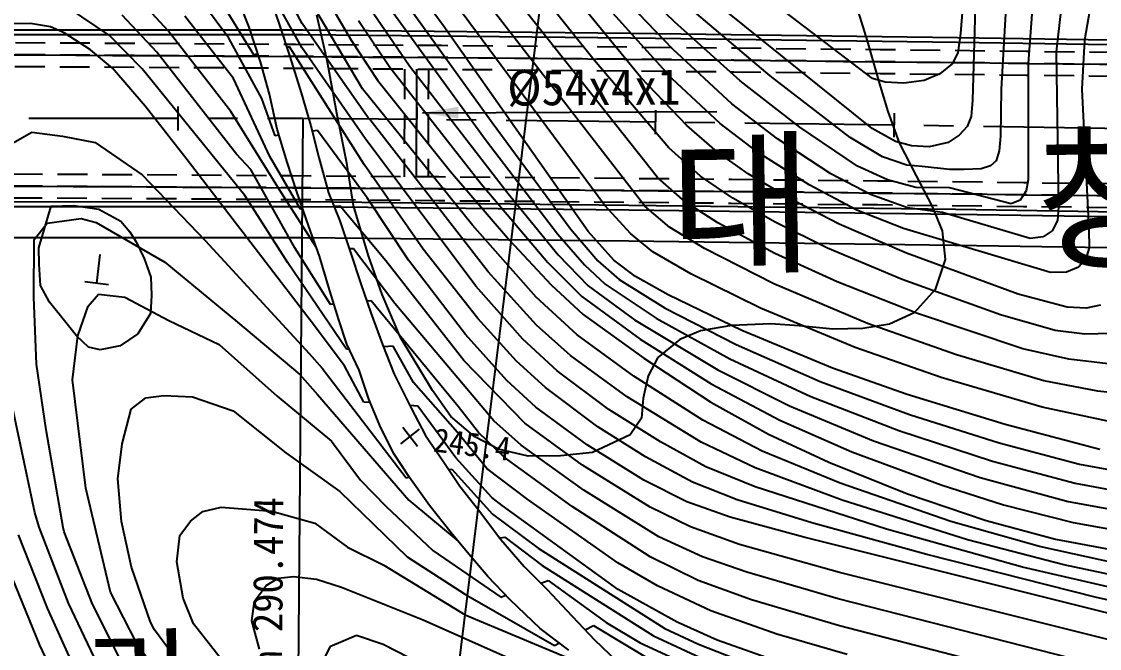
# Model space of a CAD drawing. Header units: millimetres. Extents: x 8678 to 9474, y 1103 to 1809.
# Drawn here: x 9331.5 to 9421.8, y 1431.1 to 1483.6 of the extents above; entities that cross this region are included whole.
import ezdxf
from ezdxf.enums import TextEntityAlignment as Align
from ezdxf.xclip import XClip

# ---------------------------------------------------------------- set-up
doc = ezdxf.new("R2010")
doc.units = ezdxf.units.MM
doc.header["$LTSCALE"] = 10
doc.header["$MEASUREMENT"] = 0
doc.header["$XCLIPFRAME"] = 2
doc.linetypes.add('CENTER', pattern=[2, 1.25, -0.25, 0.25, -0.25])
doc.linetypes.add('HIDDEN', pattern=[0.375, 0.25, -0.125])
doc.layers.add('TZ-BASE', color=253, linetype='Continuous')
doc.layers.add('TZ-CABL', color=4, linetype='Continuous')
doc.styles.add('HANA', font='GulimChe.ttf')
doc.styles.get("Standard").update_dxf_attribs({"font": 'GulimChe.ttf'})
doc.linetypes.add('ZIGZAG', pattern='A,0.0001,-0.2,[131,ltypeshp.shx,S=0.2,R=0,X=-0.2,Y=0],-0.4,[131,ltypeshp.shx,S=0.2,R=180,X=0.2,Y=0],-0.2', length=0.8001)
doc.dimstyles.get("Standard").update_dxf_attribs({"dimtxt": 0.18, "dimasz": 0.18, "dimexe": 0.18, "dimexo": 0.0625, "dimgap": 0.09, "dimtad": 0, "dimtih": 1, "dimtoh": 1, "dimdec": 4, "dimzin": 0, "dimdsep": 46, "dimtxsty": 'Standard', "dimcen": 0.09, "dimadec": 0, "dimazin": 0, "dimtfac": 1, "dimtdec": 4, "dimtofl": 0, "dimtmove": 0, "dimatfit": 3, "dimfxl": 0, "dimtolj": 1, "dimtzin": 0, "dimarcsym": 0})

# ---------------------------------------------------------------- blocks, each defined once
blk = doc.blocks.new('JD-CGHF56FJ')
at = {"layer": 'TZ-BASE'}
for p, q in [((587.178, -176.592), (631.016, 178.036)), ((614.863, 6.45, 226), (593.466, 33.229, 226)), ((620.169, -3.363, 227), (591.785, 32.474, 227)), ((618.776, 4.994, 225), (596.717, 32.081, 225)), ((584.924, 31.001, 231), (606.322, 1.241, 231)), ((619.112, -5.783, 228), (590.571, 31.132, 228)), ((602.22, 9.368, 230), (587.505, 29.3, 230)), ((615.776, -5.723, 229), (595.089, 22.184, 229)), ((590.407, 9.527, 237), (585.384, 18.942, 237)), ((646.301, 17.654, 219), (645.578, 8.678, 219)), ((638.154, 0.728, 220), (619.35, 15.859, 220)), ((595.463, 4.065, 236), (589.235, 14.516, 236)), ((621.595, 9.66, 222), (615.912, 15.164, 222)), ((638.182, 4.931, 219), (625.446, 14.651, 219)), ((621.411, 4.906, 224), (613.539, 13.626, 224)), ((621.461, 7.377, 223), (614.947, 14.15, 223)), ((649.537, 14.049, 221), (648.979, 4.036, 221)), ((646.868, 13.365, 220), (646.57, 3.105, 220)), ((579.177, 8.901, 242), (576.272, 12.063, 242)), ((587.458, 12.411, 256.28), (588.474, 9.464, 256.28)), ((590.382, 7.518, 238), (587.881, 12.001, 238)), ((592.004, 12.433, 235), (594.509, 8.123, 235)), ((651.683, 12.21, 222), (651.234, 6.171, 222)), ((654.137, 12.139, 223), (653.577, 7.159, 223)), ((656.597, 11.89, 224), (655.967, 8.131, 224)), ((574.263, 8.513, 244), (570.822, 10.845, 244)), ((584.244, 8.295, 240), (581.889, 11.481, 240)), ((586.355, 6.898, 239), (583.624, 11.334, 239)), ((585.954, 9.211, 212.55), (585.096, 11.403, 212.55)), ((596.048, 10.88, 233), (599.401, 5.991, 233)), ((597.339, 11.392, 232), (605.816, -0.282, 232)), ((629.614, 5.139, 221), (622.208, 11.4, 221)), ((578.23, 7.123, 243), (575.317, 10.221, 243)), ((584.656, 4.91, 241), (580.564, 10.141, 241)), ((592.483, 6.439, 209.28), (591.621, 10.224, 209.28)), ((636.988, 10.51, 209.28), (637.757, 8.087, 209.28)), ((567.636, 9.516, 245), (565.107, 9.486, 245)), ((569.309, 9.242, 245), (567.636, 9.516, 245)), ((570.455, 8.738, 245), (569.309, 9.242, 245)), ((586.915, 6.311, 212.55), (585.954, 9.211, 212.55)), ((588.474, 9.464, 256.28), (589.359, 6.765, 256.28)), ((595.942, 1.623, 237), (590.407, 9.527, 237)), ((595.136, 9.787, 234), (597.736, 5.86, 234)), ((614.357, -7.898, 230), (602.22, 9.368, 230)), ((627.093, 4.736, 222), (621.595, 9.66, 222)), ((590.495, 8.579), (535.784, 8.567)), ((590.497, 8.979), (536.185, 8.967)), ((572.672, 7.324, 245), (570.455, 8.738, 245)), ((576.996, 5.719, 244), (574.263, 8.513, 244)), ((584.43, 2.146, 242), (579.177, 8.901, 242)), ((587.021, 3.239, 240), (584.244, 8.295, 240)), ((645.578, 8.678, 219), (645.344, 7.058, 219)), ((655.967, 8.131, 224), (655.743, 4.024, 224)), ((574.511, 5.789, 245), (572.672, 7.324, 245)), ((589.346, 7.572, 239), (589.112, 7.519, 239)), ((595.61, -2.295, 239), (589.346, 7.572, 239)), ((595.679, -0.114, 238), (590.382, 7.518, 238)), ((594.509, 8.123, 235), (596.727, 4.772, 235)), ((626.42, 2.806, 223), (621.461, 7.377, 223)), ((637.757, 8.087, 209.28), (638.75, 4.549, 209.28)), ((584.904, -1.409, 243), (578.23, 7.123, 243)), ((586.695, 6.975, 239), (586.355, 6.898, 239)), ((589.359, 6.765, 256.28), (590.313, 3.725, 256.28)), ((593.317, 2.024, 209.28), (592.483, 6.439, 209.28)), ((621.139, -0.89, 226), (614.863, 6.45, 226)), ((645.344, 7.058, 219), (644.864, 6.152, 219)), ((653.577, 7.159, 223), (653.793, -5.834, 223)), ((577.24, 2.613, 245), (574.511, 5.789, 245)), ((585.597, -4.878, 244), (576.996, 5.719, 244)), ((587.651, 3.621, 212.55), (586.915, 6.311, 212.55)), ((597.736, 5.86, 234), (605.402, -3.912, 234)), ((599.401, 5.991, 233), (607.623, -4.697, 233)), ((644.864, 6.152, 219), (643.838, 5.304, 219)), ((651.234, 6.171, 222), (651.238, -3.578, 222)), ((587.688, -1.613, 241), (584.656, 4.91, 241)), ((596.727, 4.772, 235), (602.823, -2.877, 235)), ((622.634, 0.994, 225), (618.776, 4.994, 225)), ((625.421, 1.145, 224), (621.411, 4.906, 224)), ((632.098, 0.832, 222), (627.093, 4.736, 222)), ((636.333, -0.016, 221), (629.614, 5.139, 221)), ((639.265, 4.605, 219), (638.182, 4.931, 219)), ((638.75, 4.549, 209.28), (639.482, 2.151, 209.28)), ((640.824, 4.519, 219), (639.265, 4.605, 219)), ((642.532, 4.755, 219), (640.824, 4.519, 219)), ((643.838, 5.304, 219), (642.532, 4.755, 219)), ((588.306, 0.688, 212.55), (587.651, 3.621, 212.55)), ((590.313, 3.725, 256.28), (591.128, 0.944, 256.28)), ((604.685, -7.35, 236), (595.463, 4.065, 236)), ((648.979, 4.036, 221), (648.921, 0.103, 221)), ((655.743, 4.024, 224), (656.332, -7.718, 224)), ((588.126, 0.122, 240), (587.021, 3.239, 240)), ((630.238, -0.131, 223), (626.42, 2.806, 223)), ((646.57, 3.105, 220), (646.45, 1.75, 220)), ((580.767, -1.893, 245), (577.24, 2.613, 245)), ((579.996, 2.577), (579.997, 0.577)), ((588.656, -4.639, 242), (584.43, 2.146, 242)), ((594.131, -2.158, 209.28), (593.317, 2.024, 209.28)), ((600.006, 2.489), (599.986, 0.489)), ((620.007, 2.271), (619.983, 0.272)), ((639.482, 2.151, 209.28), (640.429, -0.455, 209.28)), ((640.007, 2.014), (639.979, 0.014)), ((590.464, 1.579), (589.92, -62.189)), ((591.128, 0.944, 256.28), (591.789, -1.697, 256.28)), ((596.066, 1.5, 237), (595.942, 1.623, 237)), ((605.981, -11.269, 237), (596.066, 1.5, 237)), ((606.322, 1.241, 231), (612.875, -7.672, 231)), ((625.184, -1.211, 225), (622.634, 0.994, 225)), ((628.612, -1.286, 224), (625.421, 1.145, 224)), ((646.126, 0.908, 220), (645.469, 0.166, 220)), ((646.45, 1.75, 220), (646.126, 0.908, 220)), ((566.143, -0.507, 246), (567.747, 0.413, 246)), ((567.747, 0.413, 246), (570.317, 0.095, 246)), ((570.317, 0.095, 246), (573.048, -0.429, 246)), ((588.466, 0.165, 240), (588.126, 0.122, 240)), ((589.153, -2.077, 212.55), (588.306, 0.688, 212.55)), ((591.686, 0.576, 240), (591.235, 0.518, 240)), ((595.852, -5.065, 240), (591.686, 0.576, 240)), ((636.94, -2.411, 222), (632.098, 0.832, 222)), ((640.12, -0.363, 220), (638.154, 0.728, 220)), ((645.469, 0.166, 220), (644.524, -0.431, 220)), ((648.921, 0.103, 221), (648.806, -1.132, 221)), ((573.048, -0.429, 246), (576.997, -3.152, 246)), ((604.951, -12.478, 238), (595.679, -0.114, 238)), ((605.816, -0.282, 232), (611.805, -8.089, 232)), ((623.786, -3.263, 226), (621.139, -0.89, 226)), ((634.71, -3.07, 223), (630.238, -0.131, 223)), ((639.036, -1.639, 221), (636.333, -0.016, 221)), ((641.471, -0.723, 220), (640.12, -0.363, 220)), ((640.429, -0.455, 209.28), (641.861, -3.221, 209.28)), ((642.94, -0.794, 220), (641.471, -0.723, 220)), ((644.524, -0.431, 220), (642.94, -0.794, 220)), ((586.112, -2.7, 243), (584.904, -1.409, 243)), ((590.273, -6.031, 241), (587.688, -1.613, 241)), ((591.789, -1.697, 256.28), (592.613, -4.65, 256.28)), ((627.78, -3.058, 225), (625.184, -1.211, 225)), ((632.882, -3.998, 224), (628.612, -1.286, 224)), ((641.061, -2.346, 221), (639.036, -1.639, 221)), ((648.806, -1.132, 221), (648.551, -1.971, 221)), ((591.153, -15.428, 245), (580.767, -1.893, 245)), ((589.8, -9.251, 243), (586.112, -2.7, 243)), ((589.963, -4.575, 212.55), (589.153, -2.077, 212.55)), ((594.707, -5.725, 209.28), (594.131, -2.158, 209.28)), ((600.551, -9.385, 239), (595.61, -2.295, 239)), ((639.442, -3.58, 222), (636.94, -2.411, 222)), ((642.356, -2.453, 221), (641.061, -2.346, 221)), ((644.638, -2.698, 221), (642.356, -2.453, 221)), ((645.887, -2.701, 221), (644.638, -2.698, 221)), ((647.294, -2.648, 221), (645.887, -2.701, 221)), ((648.081, -2.404, 221), (647.294, -2.648, 221)), ((648.551, -1.971, 221), (648.081, -2.404, 221)), ((576.997, -3.152, 246), (582.281, -8.648, 246)), ((602.823, -2.877, 235), (607.777, -8.631, 235)), ((622.5, -5.408, 227), (620.169, -3.363, 227)), ((626.502, -5.098, 226), (623.786, -3.263, 226)), ((631.58, -5.31, 225), (627.78, -3.058, 225)), ((638.016, -4.8, 223), (634.71, -3.07, 223)), ((641.828, -4.201, 222), (639.442, -3.58, 222)), ((641.861, -3.221, 209.28), (643.195, -5.795, 209.28)), ((651.238, -3.578, 222), (651.068, -4.498, 222)), ((605.402, -3.912, 234), (610.989, -10.499, 234)), ((636.892, -6.111, 224), (632.882, -3.998, 224)), ((644.656, -4.247, 222), (641.828, -4.201, 222)), ((649.814, -5.588, 222), (644.656, -4.247, 222)), ((651.068, -4.498, 222), (650.572, -5.261, 222)), ((589.196, -10.518, 244), (585.597, -4.878, 244)), ((591.575, -9.209, 242), (588.656, -4.639, 242)), ((590.955, -7.468, 212.55), (589.963, -4.575, 212.55)), ((592.613, -4.65, 256.28), (593.551, -7.013, 256.28)), ((599.299, -10.293, 240), (595.852, -5.065, 240)), ((607.623, -4.697, 233), (611.854, -9.853, 233)), ((625.239, -7.162, 227), (622.5, -5.408, 227)), ((630.036, -7.098, 226), (626.502, -5.098, 226)), ((635.398, -7.267, 225), (631.58, -5.31, 225)), ((641.13, -5.898, 223), (638.016, -4.8, 223)), ((650.572, -5.261, 222), (649.814, -5.588, 222)), ((590.434, -5.421), (498.438, -5.442)), ((590.432, -5.821), (498.438, -5.842)), ((568.345, -9.258, 248.88), (569.369, -5.777, 248.88)), ((569.34, -5.774, 248.88), (569.369, -5.777, 248.88)), ((569.369, -5.777, 248.88), (571.271, -5.72, 248.88)), ((571.271, -5.72, 248.88), (573.36, -6.019, 248.88)), ((573.36, -6.019, 248.88), (575.219, -7.035, 248.88)), ((590.457, -6.016, 241), (590.273, -6.031, 241)), ((593.585, -5.77, 241), (593.073, -5.81, 241)), ((597.417, -10.342, 241), (593.585, -5.77, 241)), ((595.972, -9.922, 209.28), (594.707, -5.725, 209.28)), ((617.904, -8.063, 229), (615.776, -5.723, 229)), ((621.186, -7.529, 228), (619.112, -5.783, 228)), ((640.78, -7.653, 224), (636.892, -6.111, 224)), ((644.046, -6.305, 223), (641.13, -5.898, 223)), ((643.195, -5.795, 209.28), (644.041, -7.834, 209.28)), ((651.419, -8.481, 223), (644.046, -6.305, 223)), ((653.793, -5.834, 223), (653.695, -6.985, 223)), ((567.944, -8.553, 247), (569.043, -7.198, 247)), ((569.043, -7.198, 247), (571.887, -6.805, 247)), ((571.887, -6.805, 247), (573.149, -7.147, 247)), ((573.149, -7.147, 247), (578.888, -10.464, 247)), ((575.219, -7.035, 248.88), (575.967, -7.913, 248.88)), ((593.551, -7.013, 256.28), (594.455, -9.644, 256.28)), ((630.002, -9.73, 227), (625.239, -7.162, 227)), ((634.432, -9.283, 226), (630.036, -7.098, 226)), ((653.695, -6.985, 223), (653.243, -7.846, 223)), ((575.967, -7.913, 248.88), (576.498, -8.754, 248.88)), ((591.845, -9.966, 212.55), (590.955, -7.468, 212.55)), ((610.02, -13.38, 236), (604.685, -7.35, 236)), ((611.805, -8.089, 232), (614.067, -10.696, 232)), ((612.875, -7.672, 231), (615.177, -10.351, 231)), ((616.505, -10.295, 230), (614.357, -7.898, 230)), ((619.78, -9.586, 229), (617.904, -8.063, 229)), ((624.118, -9.305, 228), (621.186, -7.529, 228)), ((641.05, -9.705, 225), (635.398, -7.267, 225)), ((653.119, -11.339, 224), (640.78, -7.653, 224)), ((644.041, -7.834, 209.28), (644.289, -10.232, 209.28)), ((653.243, -7.846, 223), (652.508, -8.345, 223)), ((656.332, -7.718, 224), (656.342, -9.249, 224)), ((590.421, -8.421), (498.439, -8.442)), ((590.421, -8.421), (498.439, -8.442)), ((567.905, -13.391, 247), (567.944, -8.553, 247)), ((576.498, -8.754, 248.88), (577.16, -10.166, 248.88)), ((582.281, -8.648, 246), (590.989, -18.106, 246)), ((607.777, -8.631, 235), (611.261, -12.371, 235)), ((652.508, -8.345, 223), (651.419, -8.481, 223)), ((568.358, -10.62, 248.88), (568.345, -9.258, 248.88)), ((573.189, -12.215, 250.34), (573.483, -9.833, 250.34)), ((592.789, -14.017, 243), (589.8, -9.251, 243)), ((594.709, -9.337, 242), (594.349, -9.336, 242)), ((594.455, -9.644, 256.28), (595.317, -12.29, 256.28)), ((598.165, -13.937, 242), (594.709, -9.337, 242)), ((597.114, -13.157, 209.28), (595.972, -9.922, 209.28)), ((605.117, -15.17, 239), (600.551, -9.385, 239)), ((611.854, -9.853, 233), (614.377, -12.447, 233)), ((622.967, -11.428, 229), (619.78, -9.586, 229)), ((629.922, -12.269, 228), (624.118, -9.305, 228)), ((635.221, -12.121, 227), (630.002, -9.73, 227)), ((640.67, -11.923, 226), (634.432, -9.283, 226)), ((650.409, -13.14, 225), (641.05, -9.705, 225)), ((656.342, -9.249, 224), (656.062, -10.174, 224)), ((568.488, -12.419, 248.88), (568.358, -10.62, 248.88)), ((577.16, -10.166, 248.88), (577.734, -11.718, 248.88)), ((578.888, -10.464, 247), (584.974, -15.501, 247)), ((594.115, -17.758, 244), (589.196, -10.518, 244)), ((592.612, -12.489, 212.55), (591.845, -9.966, 212.55)), ((603.962, -18.695, 241), (597.417, -10.342, 241)), ((604.1, -16.507, 240), (599.299, -10.293, 240)), ((610.989, -10.499, 234), (613.823, -13.326, 234)), ((614.067, -10.696, 232), (615.782, -12.313, 232)), ((615.177, -10.351, 231), (616.969, -11.917, 231)), ((618.338, -11.658, 230), (616.505, -10.295, 230)), ((644.289, -10.232, 209.28), (643.454, -12.749, 209.28)), ((656.062, -10.174, 224), (655.451, -10.874, 224)), ((577.734, -11.718, 248.88), (577.788, -13.237, 248.88)), ((610.048, -15.731, 237), (605.981, -11.269, 237)), ((621.067, -13.194, 230), (618.338, -11.658, 230)), ((628.822, -14.314, 229), (622.967, -11.428, 229)), ((654.456, -11.293, 224), (653.119, -11.339, 224)), ((655.451, -10.874, 224), (654.456, -11.293, 224)), ((569.224, -13.8, 248.88), (568.488, -12.419, 248.88)), ((572.196, -12.092, 250.34), (574.181, -12.337, 250.34)), ((593.455, -15.203, 212.55), (592.612, -12.489, 212.55)), ((595.317, -12.29, 256.28), (596.168, -14.692, 256.28)), ((608.882, -16.902, 238), (604.951, -12.478, 238)), ((611.261, -12.371, 235), (613.957, -14.834, 235)), ((614.377, -12.447, 233), (618.25, -15.287, 233)), ((615.782, -12.313, 232), (620.078, -15.159, 232)), ((616.969, -11.917, 231), (620.832, -14.309, 231)), ((637.775, -15.61, 228), (629.922, -12.269, 228)), ((641.958, -14.767, 227), (635.221, -12.121, 227)), ((648.933, -14.876, 226), (640.67, -11.923, 226)), ((568.142, -19.009, 247), (567.905, -13.391, 247)), ((572.47, -14.142, 248), (573.341, -13.132, 248)), ((573.341, -13.132, 248), (575.543, -13.404, 248)), ((575.543, -13.404, 248), (579.216, -15.348, 248)), ((577.788, -13.237, 248.88), (577.7, -14.767, 248.88)), ((598.653, -16.763, 209.28), (597.114, -13.157, 209.28)), ((613.446, -16.552, 236), (610.02, -13.38, 236)), ((613.823, -13.326, 234), (618.726, -16.922, 234)), ((627.242, -16.172, 230), (621.067, -13.194, 230)), ((643.454, -12.749, 209.28), (641.679, -14.716, 209.28)), ((654.503, -14.244, 225), (650.409, -13.14, 225)), ((570.377, -15.232, 248.88), (569.224, -13.8, 248.88)), ((571.602, -16.642, 248), (572.47, -14.142, 248)), ((593.078, -13.99, 243), (592.789, -14.017, 243)), ((596.183, -13.692, 243), (595.826, -13.726, 243)), ((603.474, -22.552, 243), (596.183, -13.692, 243)), ((603.905, -20.721, 242), (598.165, -13.937, 242)), ((620.832, -14.309, 231), (626.766, -17.367, 231)), ((636.753, -17.623, 229), (628.822, -14.314, 229)), ((656.107, -14.307, 225), (654.503, -14.244, 225)), ((657.3, -14.053, 225), (656.107, -14.307, 225)), ((571.485, -16.619, 248.88), (570.377, -15.232, 248.88)), ((577.7, -14.767, 248.88), (576.621, -16.478, 248.88)), ((579.216, -15.348, 248), (583.44, -17.36, 248)), ((594.149, -17.335, 212.55), (593.455, -15.203, 212.55)), ((596.168, -14.692, 256.28), (597.138, -17.362, 256.28)), ((608.35, -18.745, 239), (605.117, -15.17, 239)), ((613.957, -14.834, 235), (619.035, -18.509, 235)), ((618.25, -15.287, 233), (625.226, -19.478, 233)), ((620.078, -15.159, 232), (626.235, -18.554, 232)), ((641.679, -14.716, 209.28), (639.608, -15.659, 209.28)), ((650.782, -17.716, 227), (641.958, -14.767, 227)), ((653.507, -16.18, 226), (648.933, -14.876, 226)), ((584.974, -15.501, 247), (590.218, -19.867, 247)), ((593.943, -19.153, 245), (591.153, -15.428, 245)), ((612.9, -18.282, 237), (610.048, -15.731, 237)), ((623.772, -16.2, 209.28), (622.037, -16.943, 209.28)), ((626.376, -15.756, 209.28), (623.772, -16.2, 209.28)), ((629.675, -15.64, 209.28), (626.376, -15.756, 209.28)), ((634.832, -19.337, 230), (627.242, -16.172, 230)), ((632.053, -15.803, 209.28), (629.675, -15.64, 209.28)), ((634.871, -16.071, 209.28), (632.053, -15.803, 209.28)), ((637.377, -16.018, 209.28), (634.871, -16.071, 209.28)), ((639.608, -15.659, 209.28), (637.377, -16.018, 209.28)), ((645.232, -18.225, 228), (637.775, -15.61, 228)), ((655.994, -16.501, 226), (653.507, -16.18, 226)), ((571.149, -20.312, 248), (571.602, -16.642, 248)), ((572.484, -17.589, 248.88), (571.485, -16.619, 248.88)), ((576.621, -16.478, 248.88), (575.158, -17.476, 248.88)), ((601.327, -21.215, 209.28), (598.653, -16.763, 209.28)), ((607.549, -20.37, 240), (604.1, -16.507, 240)), ((611.769, -19.564, 238), (608.882, -16.902, 238)), ((618.189, -20.021, 236), (613.446, -16.552, 236)), ((618.726, -16.922, 234), (624.684, -20.653, 234)), ((622.037, -16.943, 209.28), (620.208, -18.46, 209.28)), ((659.451, -16.405, 226), (655.994, -16.501, 226)), ((573.475, -17.802, 248.88), (572.484, -17.589, 248.88)), ((575.158, -17.476, 248.88), (573.475, -17.802, 248.88)), ((583.44, -17.36, 248), (588.309, -21.688, 248)), ((594.341, -17.743, 244), (594.115, -17.758, 244)), ((595.17, -19.506, 212.55), (594.149, -17.335, 212.55)), ((597.138, -17.362, 256.28), (598.111, -19.84, 256.28)), ((598.024, -17.496, 244), (597.212, -17.551, 244)), ((599.734, -20.54, 244), (598.024, -17.496, 244)), ((626.766, -17.367, 231), (633.811, -20.47, 231)), ((643.957, -20.113, 229), (636.753, -17.623, 229)), ((654.643, -18.588, 227), (650.782, -17.716, 227)), ((590.989, -18.106, 246), (592.084, -19.33, 246)), ((609.061, -23.953, 241), (603.962, -18.695, 241)), ((610.793, -20.97, 239), (608.35, -18.745, 239)), ((617.635, -21.733, 237), (612.9, -18.282, 237)), ((619.035, -18.509, 235), (624.646, -22.174, 235)), ((620.208, -18.46, 209.28), (619.396, -19.972, 209.28)), ((626.235, -18.554, 232), (633.039, -21.723, 232)), ((652.548, -20.414, 228), (645.232, -18.225, 228)), ((659.747, -19.178, 227), (654.643, -18.588, 227)), ((568.952, -24.511, 247), (568.142, -19.009, 247)), ((590.218, -19.867, 247), (591.673, -21.534, 247)), ((592.084, -19.33, 246), (599.121, -28.512, 246)), ((595.58, -22.187, 245), (593.943, -19.153, 245)), ((595.977, -21.944, 212.55), (595.17, -19.506, 212.55)), ((598.111, -19.84, 256.28), (599.533, -22.686, 256.28)), ((616.107, -22.8, 238), (611.769, -19.564, 238)), ((625.226, -19.478, 233), (631.232, -22.499, 233)), ((641.092, -21.538, 230), (634.832, -19.337, 230)), ((572.263, -29.391, 248), (571.149, -20.312, 248)), ((603.412, -24.727, 244), (599.734, -20.54, 244)), ((606.471, -23.754, 242), (603.905, -20.721, 242)), ((609.995, -22.602, 240), (607.549, -20.37, 240)), ((623.987, -23.708, 236), (618.189, -20.021, 236)), ((619.396, -19.972, 209.28), (618.973, -21.844, 209.28)), ((624.684, -20.653, 234), (630.435, -23.706, 234)), ((633.811, -20.47, 231), (641.292, -23.216, 231)), ((652.424, -22.62, 229), (643.957, -20.113, 229)), ((657.065, -21.274, 228), (652.548, -20.414, 228)), ((567.994, -31.433, 246), (565.828, -21.144, 246)), ((577.298, -21.817, 249), (578.812, -21.632, 249)), ((578.812, -21.632, 249), (581.221, -21.743, 249)), ((591.673, -21.534, 247), (599.335, -30.401, 247)), ((602.862, -23.389, 209.28), (601.327, -21.215, 209.28)), ((615.172, -24.261, 239), (610.793, -20.97, 239)), ((649.318, -24.059, 230), (641.092, -21.538, 230)), ((661.484, -21.756, 228), (657.065, -21.274, 228)), ((576.061, -22.782, 249), (577.298, -21.817, 249)), ((581.221, -21.743, 249), (584.617, -22.908, 249)), ((588.309, -21.688, 248), (592.849, -25.448, 248)), ((596.096, -22.225, 245), (595.58, -22.187, 245)), ((596.991, -24.336, 212.55), (595.977, -21.944, 212.55)), ((600.086, -22.521, 245), (599.426, -22.472, 245)), ((603.276, -26.864, 245), (600.086, -22.521, 245)), ((605.19, -24.734, 243), (603.474, -22.552, 243)), ((623.831, -25.533, 237), (617.635, -21.733, 237)), ((618.973, -21.844, 209.28), (618.845, -23.531, 209.28)), ((624.646, -22.174, 235), (629.477, -24.879, 235)), ((631.232, -22.499, 233), (638.291, -25.422, 233)), ((633.039, -21.723, 232), (640.413, -24.559, 232)), ((575.331, -25.672, 249), (576.061, -22.782, 249)), ((584.617, -22.908, 249), (589.027, -26.434, 249)), ((599.533, -22.686, 256.28), (600.74, -24.981, 256.28)), ((604.869, -25.088, 209.28), (602.862, -23.389, 209.28)), ((614.27, -25.773, 240), (609.995, -22.602, 240)), ((620.416, -25.52, 238), (616.107, -22.8, 238)), ((641.292, -23.216, 231), (648.818, -25.594, 231)), ((658.548, -23.925, 229), (652.424, -22.62, 229)), ((598.108, -26.55, 212.55), (596.991, -24.336, 212.55)), ((598.844, -24.286, 245.37), (600.074, -25.863, 245.37)), ((608.75, -25.79, 242), (606.471, -23.754, 242)), ((613.895, -27.456, 241), (609.061, -23.953, 241)), ((619.159, -26.755, 239), (615.172, -24.261, 239)), ((618.845, -23.531, 209.28), (617.886, -24.934, 209.28)), ((628.951, -26.289, 236), (623.987, -23.708, 236)), ((630.435, -23.706, 234), (636.473, -26.353, 234)), ((657.239, -26.139, 230), (649.318, -24.059, 230)), ((570.366, -32.691, 247), (568.952, -24.511, 247)), ((598.671, -25.69, 245.37), (600.248, -24.46, 245.37)), ((600.74, -24.981, 256.28), (602.268, -27.215, 256.28)), ((605.882, -27.742, 244), (603.412, -24.727, 244)), ((606.856, -26.13, 209.28), (604.869, -25.088, 209.28)), ((607.342, -26.792, 243), (605.19, -24.734, 243)), ((617.886, -24.934, 209.28), (614.732, -26.398, 209.28)), ((629.477, -24.879, 235), (634.54, -27.222, 235)), ((640.413, -24.559, 232), (648.26, -27.125, 232)), ((574.968, -28.607, 249), (575.331, -25.672, 249)), ((592.849, -25.448, 248), (595.296, -28.71, 248)), ((609.345, -26.7, 209.28), (606.856, -26.13, 209.28)), ((614.011, -29.549, 242), (608.75, -25.79, 242)), ((619.029, -28.715, 240), (614.27, -25.773, 240)), ((624.235, -27.593, 238), (620.416, -25.52, 238)), ((628.36, -27.684, 237), (623.831, -25.533, 237)), ((638.291, -25.422, 233), (647.205, -28.497, 233)), ((648.818, -25.594, 231), (655.553, -27.379, 231)), ((589.027, -26.434, 249), (593.549, -29.682, 249)), ((599.408, -28.504, 212.55), (598.108, -26.55, 212.55)), ((606.309, -30.172, 245), (603.276, -26.864, 245)), ((613.024, -30.917, 243), (607.342, -26.792, 243)), ((612.037, -26.68, 209.28), (609.345, -26.7, 209.28)), ((614.732, -26.398, 209.28), (612.037, -26.68, 209.28)), ((623.107, -28.883, 239), (619.159, -26.755, 239)), ((635.481, -28.975, 236), (628.951, -26.289, 236)), ((636.473, -26.353, 234), (643.936, -29.118, 234)), ((602.268, -27.215, 256.28), (603.621, -29.227, 256.28)), ((602.687, -27.839, 246), (602.937, -27.791, 246)), ((602.937, -27.791, 246), (606.347, -31.566, 246)), ((609.301, -30.333, 244), (605.882, -27.742, 244)), ((619.552, -30.982, 241), (613.895, -27.456, 241)), ((628.357, -29.285, 238), (624.235, -27.593, 238)), ((635.647, -30.382, 237), (628.36, -27.684, 237)), ((634.54, -27.222, 235), (641.132, -29.873, 235)), ((648.26, -27.125, 232), (655.182, -28.97, 232)), ((655.553, -27.379, 231), (660.331, -28.27, 231)), ((575.271, -32.184, 249), (574.968, -28.607, 249)), ((595.296, -28.71, 248), (597.409, -30.909, 248)), ((599.121, -28.512, 246), (599.381, -28.463, 246)), ((601.062, -30.855, 212.55), (599.408, -28.504, 212.55)), ((622.633, -30.54, 240), (619.029, -28.715, 240)), ((626.848, -30.374, 239), (623.107, -28.883, 239)), ((647.205, -28.497, 233), (654.577, -30.505, 233)), ((574.347, -38.096, 248), (572.263, -29.391, 248)), ((593.549, -29.682, 249), (599.195, -35.153, 249)), ((603.621, -29.227, 256.28), (605.171, -31.202, 256.28)), ((620.29, -33.455, 242), (614.011, -29.549, 242)), ((639.372, -32.833, 238), (628.357, -29.285, 238)), ((644.752, -32.187, 236), (635.481, -28.975, 236)), ((643.936, -29.118, 234), (649.167, -30.783, 234)), ((655.182, -28.97, 232), (660.315, -29.925, 232)), ((599.335, -30.401, 247), (603.481, -33.842, 247)), ((607.17, -30.843, 245), (606.309, -30.172, 245)), ((616.866, -35.643, 244), (609.301, -30.333, 244)), ((626.262, -31.82, 240), (622.633, -30.54, 240)), ((633.112, -32.297, 239), (626.848, -30.374, 239)), ((646.153, -33.706, 237), (635.647, -30.382, 237)), ((641.132, -29.873, 235), (647.731, -32.1, 235)), ((654.577, -30.505, 233), (661.125, -31.712, 233)), ((568.37, -32.655, 246), (567.994, -31.433, 246)), ((581.052, -32.154, 250), (582.083, -31.35, 250)), ((582.083, -31.35, 250), (583.619, -30.981, 250)), ((583.619, -30.981, 250), (587.864, -31.319, 250)), ((587.864, -31.319, 250), (591.466, -32.323, 250)), ((597.409, -30.909, 248), (601.35, -34.6, 248)), ((602.896, -33.137, 212.55), (601.062, -30.855, 212.55)), ((605.171, -31.202, 256.28), (607.061, -33.682, 256.28)), ((606.347, -31.566, 246), (610.167, -34.423, 246)), ((616.886, -37.877, 245), (607.17, -30.843, 245)), ((619.573, -35.155, 243), (613.024, -30.917, 243)), ((622.938, -32.631, 241), (619.552, -30.982, 241)), ((649.167, -30.783, 234), (655.002, -32.276, 234)), ((576.103, -36.012, 249), (575.271, -32.184, 249)), ((580.159, -33.347, 250), (581.052, -32.154, 250)), ((591.466, -32.323, 250), (594.199, -34.338, 250)), ((632.436, -33.485, 240), (626.262, -31.82, 240)), ((642.756, -34.952, 239), (633.112, -32.297, 239)), ((652.19, -34.285, 236), (644.752, -32.187, 236)), ((647.731, -32.1, 235), (653.521, -33.671, 235)), ((655.002, -32.276, 234), (663.172, -33.718, 234)), ((566.59, -33.302, 245), (569.039, -39.435, 245)), ((570.835, -39.032, 246), (568.37, -32.655, 246)), ((570.449, -33.053, 247), (570.366, -32.691, 247)), ((572.834, -39.111, 247), (570.449, -33.053, 247)), ((579.887, -35.549, 250), (580.159, -33.347, 250)), ((604.229, -34.743, 212.55), (602.896, -33.137, 212.55)), ((627.056, -34.122, 241), (622.938, -32.631, 241)), ((650.757, -35.999, 238), (639.372, -32.833, 238)), ((606.953, -33.54, 247), (607.377, -33.482, 247)), ((607.061, -33.682, 256.28), (608.998, -35.947, 256.28)), ((607.377, -33.482, 247), (610.509, -35.881, 247)), ((623.961, -35.145, 242), (620.29, -33.455, 242)), ((635.428, -36.454, 241), (627.056, -34.122, 241)), ((660.415, -40.488, 240), (632.436, -33.485, 240)), ((654.234, -35.801, 237), (646.153, -33.706, 237)), ((658.927, -35.748, 236), (652.19, -34.285, 236)), ((653.521, -33.671, 235), (674.646, -37.616, 235)), ((565.249, -34.795, 244), (568.389, -42.544, 244)), ((594.199, -34.338, 250), (597.258, -35.848, 250)), ((599.195, -35.153, 249), (604.099, -38.293, 249)), ((601.35, -34.6, 248), (607.054, -38.509, 248)), ((605.952, -36.78, 212.55), (604.229, -34.743, 212.55)), ((610.167, -34.423, 246), (620.8, -41.144, 246)), ((623.598, -37.114, 243), (619.573, -35.155, 243)), ((627.657, -36.438, 242), (623.961, -35.145, 242)), ((656.967, -38.542, 239), (642.756, -34.952, 239)), ((577.687, -40.607, 249), (576.103, -36.012, 249)), ((580.442, -38.598, 250), (579.887, -35.549, 250)), ((597.258, -35.848, 250), (604.053, -40.006, 250)), ((608.998, -35.947, 256.28), (610.924, -37.888, 256.28)), ((610.509, -35.881, 247), (619.837, -41.745, 247)), ((620.185, -37.571, 244), (616.866, -35.643, 244)), ((660.601, -38.279, 238), (650.757, -35.999, 238)), ((664.731, -38.033, 237), (654.234, -35.801, 237)), ((587.391, -37.537, 251), (588.399, -36.935, 251)), ((588.399, -36.935, 251), (589.663, -36.78, 251)), ((589.663, -36.78, 251), (591.606, -37.02, 251)), ((591.606, -37.02, 251), (593.702, -37.694, 251)), ((607.835, -38.746, 212.55), (605.952, -36.78, 212.55)), ((635.307, -38.649, 242), (627.657, -36.438, 242)), ((659.771, -42.53, 241), (635.428, -36.454, 241)), ((586.396, -38.866, 251), (587.391, -37.537, 251)), ((593.702, -37.694, 251), (600.528, -40.406, 251)), ((610.395, -37.355, 248), (611.025, -37.137, 248)), ((610.924, -37.888, 256.28), (612.593, -39.626, 256.28)), ((611.025, -37.137, 248), (615.883, -40.644, 248)), ((621.822, -40.627, 245), (616.886, -37.877, 245)), ((624.645, -39.674, 244), (620.185, -37.571, 244)), ((628.065, -38.732, 243), (623.598, -37.114, 243)), ((576.519, -42.357, 248), (574.347, -38.096, 248)), ((581.294, -40.752, 250), (580.442, -38.598, 250)), ((604.099, -38.293, 249), (611.546, -42.567, 249)), ((607.054, -38.509, 248), (607.471, -38.365, 248)), ((610.352, -41.132, 212.55), (607.835, -38.746, 212.55)), ((635.432, -40.914, 243), (628.065, -38.732, 243)), ((656.096, -43.967, 242), (635.307, -38.649, 242)), ((674.846, -42.534, 239), (656.967, -38.542, 239)), ((569.039, -39.435, 245), (571.241, -44.316, 245)), ((573.242, -44.144, 246), (570.835, -39.032, 246)), ((575.179, -43.776, 247), (572.834, -39.111, 247)), ((586.194, -40.501, 251), (586.396, -38.866, 251)), ((612.593, -39.626, 256.28), (614.898, -42.097, 256.28)), ((630.168, -41.626, 244), (624.645, -39.674, 244)), ((578.028, -41.25, 249), (577.687, -40.607, 249)), ((586.836, -42.864, 251), (586.194, -40.501, 251)), ((600.528, -40.406, 251), (607.934, -43.717, 251)), ((604.053, -40.006, 250), (612.598, -43.566, 250)), ((615.883, -40.644, 248), (618.714, -42.349, 248)), ((625.187, -42.112, 245), (621.822, -40.627, 245)), ((580.381, -44.435, 249), (578.028, -41.25, 249)), ((584.028, -44.257, 250), (581.294, -40.752, 250)), ((612.736, -42.959, 212.55), (610.352, -41.132, 212.55)), ((614.105, -41.248, 249), (614.81, -40.884, 249)), ((614.81, -40.884, 249), (620.011, -44.025, 249)), ((620.8, -41.144, 246), (623.605, -42.46, 246)), ((655.425, -46.084, 243), (635.432, -40.914, 243)), ((578.769, -45.603, 248), (576.519, -42.357, 248)), ((594.954, -41.718, 253.26), (592.73, -42.672, 253.26)), ((597.185, -42.497, 253.26), (594.954, -41.718, 253.26)), ((611.546, -42.567, 249), (611.952, -42.358, 249)), ((614.898, -42.097, 256.28), (617.429, -44.526, 256.28)), ((618.714, -42.349, 248), (625.528, -45.455, 248)), ((619.837, -41.745, 247), (624.49, -43.916, 247)), ((630.697, -44.064, 245), (625.187, -42.112, 245)), ((636.064, -43.318, 244), (630.168, -41.626, 244)), ((568.389, -42.544, 244), (570.679, -47.402, 244)), ((592.73, -42.672, 253.26), (591.773, -44.619, 253.26)), ((599.317, -43.587, 253.26), (597.185, -42.497, 253.26)), ((623.605, -42.46, 246), (628.939, -44.544, 246))]:
    blk.add_line(p, q, dxfattribs=at)
at = {"layer": 'TZ-BASE', "linetype": 'CENTER', "flags": 128}
blk.add_lwpolyline([(699.984, 0, 0.002738), (590.464, 1.579), (500.996, 1.559), (315.466, 1.517), (79.999, 0.385), (0, 0)], format="xyb", dxfattribs=at)
at = {"layer": 'TZ-BASE'}
for radius, end in [(10007, 89.4878425), (10007.4, 89.487853), (9992.6, 89.4874642), (9993, 89.4874747), (9990, 89.4873958), (9990, 89.4873958)]:
    blk.add_arc((501.045, -9998.021), radius, 88.8600866, end, dxfattribs=at)
at = {"layer": 'TZ-BASE', "style": 'HANA'}
for s, height, rotation, p in [('대   창   면', 9.6, 0.79386, (621.257, -10.444)), ('245.4', 2, 352.95306, (601.322, -26.312, 245.37)), ('PC =306km 290.474', 2.5, 89.55306, (588.612, -57.612)), ('운  천  리', 7.2, 0.79386, (535.496, -49.849))]:
    blk.add_text(s, height=height, rotation=rotation, dxfattribs=at).set_placement(p)
blk = doc.blocks.new('12')
at = {"layer": 'TZ-BASE'}
blk.add_text('Ø54x4x1', height=3, rotation=0.32732, dxfattribs=at).set_placement((701.543, 375.01), align=Align.MIDDLE)
blk.add_leader([(687.202, 372.864), (711.858, 372.983)], dimstyle='Standard', override={"dimtxt": 3, "dimasz": 3, "dimexe": 2, "dimexo": 3, "dimgap": 1, "dimtad": 0, "dimtih": 0, "dimcen": 1, "dimaunit": 1, "dimadec": 8, "dimtix": 1, "dimtofl": 1, "dimtmove": 2, "dimtvp": 2}, dxfattribs=at)
blk = doc.blocks.new('asdf')
at = {"layer": 'TZ-BASE'}
blk.add_blockref('12', (0, 0), dxfattribs=at)

msp = doc.modelspace()

# ---------------------------------------------------------------- linework, layer by layer
at = {"layer": 'TZ-CABL', "linetype": 'HIDDEN'}
for points in [[(8764.561, 1480.369, -0.001516), (9268.643, 1481.929, -0.004011), (9464.705, 1480.368, -0.004011)], [(8764.567, 1479.369, -0.001516), (9268.643, 1480.929, -0.004011), (9464.689, 1479.368, -0.004011)], [(8764.573, 1478.369, -0.001516), (9268.643, 1479.929, -0.004011), (9464.673, 1478.368, -0.004011)], [(8764.615, 1469.373, -0.001515), (9268.424, 1470.931, -0.004011), (9464.486, 1469.37)], [(8764.62, 1468.373, -0.001515), (9268.424, 1469.931, -0.004011), (9464.47, 1468.37)], [(8764.624, 1467.373, -0.001515), (9268.425, 1468.931, -0.004011), (9464.454, 1467.37)]]:
    msp.add_lwpolyline(points, format="xyb", dxfattribs=at)
at = {"layer": 'TZ-CABL', "linetype": 'ZIGZAG', "ltscale": 0.5}
for points in [[(8764.567, 1479.369, -0.001516), (9268.643, 1480.929, -0.004011), (9464.689, 1479.368, -0.004011)], [(8764.62, 1468.373, -0.001515), (9268.424, 1469.931, -0.004011), (9464.47, 1468.37)]]:
    msp.add_lwpolyline(points, format="xyb", dxfattribs=at)
at = {"layer": 'TZ-CABL', "linetype": 'HIDDEN'}
for points in [[(9363.573, 1479.566), (9363.54, 1470.567)], [(9365.573, 1479.55), (9365.54, 1470.551)]]:
    msp.add_lwpolyline(points, dxfattribs=at)
at = {"layer": 'TZ-CABL', "linetype": 'ZIGZAG', "ltscale": 0.5}
msp.add_lwpolyline([(9364.573, 1479.558), (9364.54, 1470.559)], dxfattribs=at)

# ---------------------------------------------------------------- block references
at = {"layer": 'TZ-BASE'}
ref = msp.add_blockref('JD-CGHF56FJ', (8764.593, 1473.869), dxfattribs=at)
XClip(ref).set_block_clipping_path([(698.4920732728, -75.0000000069), (701.4767533416, 74.9999999931), (-0.3606341712, 74.9999999931), (0.3606341712, -75.0000000069)])
msp.add_blockref('asdf', (8677.889, 1103.051), dxfattribs=at)

doc.saveas('drawing.dxf')
